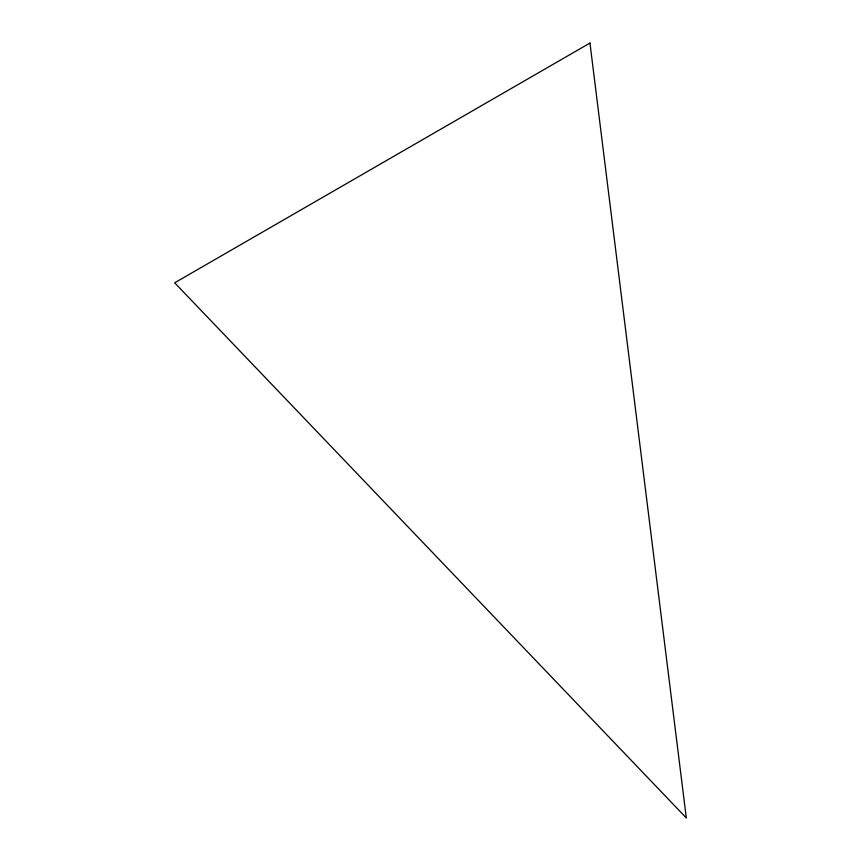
<?xml version="1.0" encoding="UTF-8"?>
<svg xmlns="http://www.w3.org/2000/svg" width="861" height="861" viewBox="0 0 861 861"><rect width="100%" height="100%" fill="white"/><g stroke="black" fill="none" stroke-linecap="round" stroke-linejoin="round"><path stroke-width="1.29" d="M589.957 43.05L174.686 282.806L686.314 817.95L589.957 43.05"/></g></svg>
